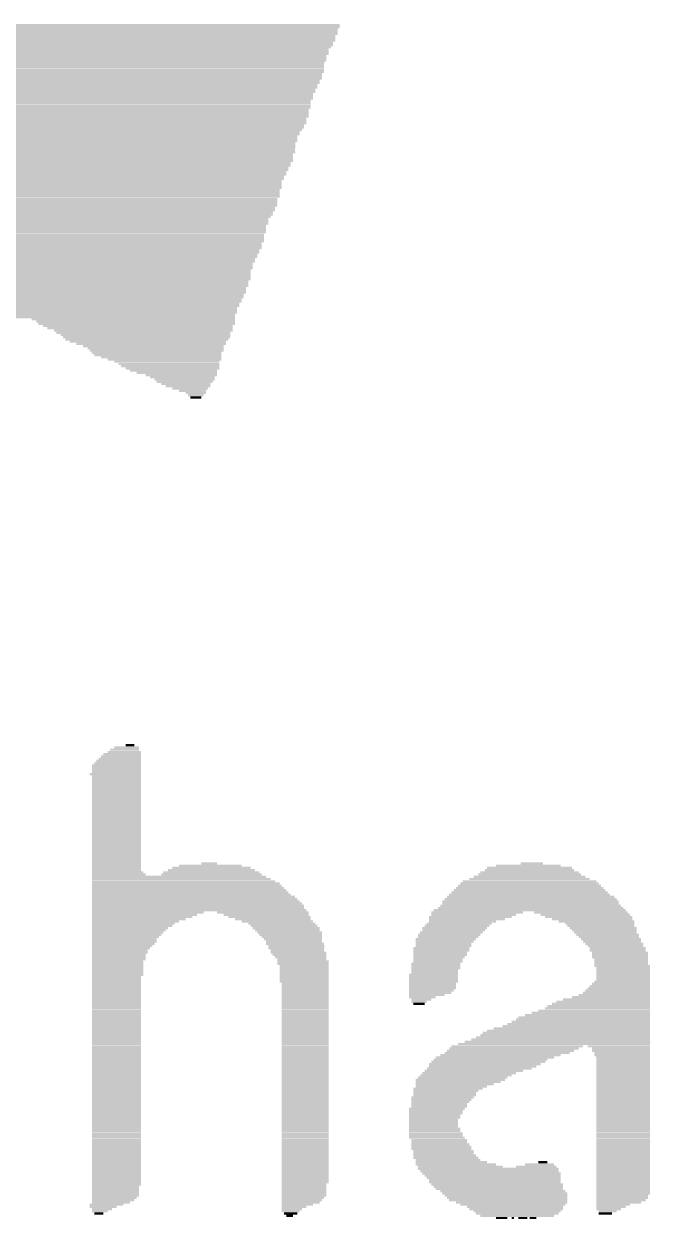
# Model space of a CAD drawing. Extents: x 6 to 93.4, y 7 to 66.
# Drawn here: x 14.523 to 16.304, y 23.54 to 26.944 of the extents above; entities that cross this region are included whole.
import ezdxf

# ---------------------------------------------------------------- set-up
doc = ezdxf.new("R2010")
doc.units = 0
doc.layers.add('21', color=7, linetype='CONTINUOUS')

# ---------------------------------------------------------------- blocks, each defined once
blk = doc.blocks.new('RECT')
blk.add_solid([(-0.5, -0.5), (0.5, -0.5), (-0.5, 0.5), (0.5, 0.5)])

msp = doc.modelspace()

# ---------------------------------------------------------------- block references
at = {"layer": '21'}
for p, xscale, yscale in [((14.4466, 26.9213), 1.9367, 0.0063), ((14.4497, 26.9276), 1.9304, 0.0064), ((14.4561, 26.934), 1.9304, 0.0063), ((14.4593, 26.9403), 1.9241, 0.0064), ((14.4306, 26.8895), 1.9431, 0.0064), ((14.4371, 26.9022), 1.9431, 0.0064), ((14.4371, 26.8959), 1.9431, 0.0063), ((14.4434, 26.9149), 1.9431, 0.0064), ((14.4402, 26.9086), 1.9368, 0.0063), ((14.4053, 26.8514), 1.9558, 0.0064), ((14.4116, 26.8641), 1.9558, 0.0064), ((14.4116, 26.8578), 1.9558, 0.0063), ((14.4148, 26.8705), 1.9494, 0.0063), ((14.4212, 26.8768), 1.9495, 0.0064), ((14.4275, 26.8832), 1.9494, 0.0063), ((14.3894, 26.8197), 1.9748, 0.0063), ((14.3925, 26.826), 1.9685, 0.0064), ((14.3958, 26.8324), 1.9621, 0.0063), ((14.4021, 26.8387), 1.9622, 0.0064), ((14.4053, 26.8451), 1.9558, 0.0063), ((14.3767, 26.7879), 1.9876, 0.0064), ((14.3799, 26.8006), 1.9812, 0.0064), ((14.3799, 26.7943), 1.9812, 0.0063), ((14.3862, 26.807), 1.9812, 0.0063), ((14.3894, 26.8133), 1.9748, 0.0064), ((14.3513, 26.7498), 2.0002, 0.0064), ((14.3544, 26.7562), 1.9939, 0.0063), ((14.3609, 26.7625), 1.9939, 0.0064), ((14.364, 26.7689), 1.9876, 0.0063), ((14.3704, 26.7752), 1.9875, 0.0064), ((14.3735, 26.7816), 1.9812, 0.0063), ((14.3354, 26.7181), 2.0066, 0.0063), ((14.3386, 26.7244), 2.0002, 0.0064), ((14.345, 26.7371), 2.0003, 0.0064), ((14.345, 26.7308), 2.0003, 0.0063), ((14.3482, 26.7435), 1.9939, 0.0063), ((14.3196, 26.6927), 2.0257, 0.0063), ((14.3196, 26.6863), 2.0257, 0.0064), ((14.3228, 26.699), 2.0193, 0.0064), ((14.3291, 26.7054), 2.0193, 0.0063), ((14.3323, 26.7117), 2.0129, 0.0064), ((14.3005, 26.6482), 2.0384, 0.0064), ((14.3037, 26.6546), 2.032, 0.0063), ((14.31, 26.6673), 2.032, 0.0063), ((14.31, 26.6609), 2.032, 0.0064), ((14.3164, 26.68), 2.032, 0.0063), ((14.3132, 26.6736), 2.0256, 0.0064), ((14.2782, 26.6165), 2.0447, 0.0063), ((14.2815, 26.6228), 2.0383, 0.0064), ((14.2847, 26.6292), 2.0447, 0.0063), ((14.2878, 26.6355), 2.0384, 0.0064), ((14.2942, 26.6419), 2.0383, 0.0063), ((14.2624, 26.5847), 2.0638, 0.0064), ((14.2688, 26.5911), 2.0511, 0.0063), ((14.272, 26.6038), 2.0447, 0.0063), ((14.272, 26.5974), 2.0447, 0.0064), ((14.2782, 26.6101), 2.0447, 0.0064), ((14.2497, 26.553), 2.0764, 0.0063), ((14.2466, 26.5466), 2.0701, 0.0064), ((14.2529, 26.5657), 2.0701, 0.0063), ((14.2529, 26.5593), 2.0701, 0.0064), ((14.2593, 26.5784), 2.0701, 0.0063), ((14.2561, 26.572), 2.0637, 0.0064), ((14.2243, 26.5149), 2.0892, 0.0063), ((14.2275, 26.5212), 2.0828, 0.0064), ((14.2338, 26.5276), 2.0828, 0.0063), ((14.237, 26.5339), 2.0764, 0.0064), ((14.2434, 26.5403), 2.0765, 0.0063), ((14.2085, 26.4831), 2.0955, 0.0064), ((14.2085, 26.4768), 2.0955, 0.0063), ((14.2116, 26.4895), 2.0892, 0.0063), ((14.218, 26.5022), 2.0891, 0.0063), ((14.2148, 26.4958), 2.0828, 0.0064), ((14.2211, 26.5085), 2.0828, 0.0064), ((14.1894, 26.445), 2.1082, 0.0064), ((14.1926, 26.4514), 2.1145, 0.0063), ((14.1957, 26.4577), 2.1082, 0.0064), ((14.1989, 26.4704), 2.1018, 0.0064), ((14.1989, 26.4641), 2.1018, 0.0063), ((14.1735, 26.4133), 2.1272, 0.0063), ((14.1767, 26.4196), 2.1209, 0.0064), ((14.1831, 26.426), 2.1209, 0.0063), ((14.1862, 26.4387), 2.1146, 0.0063), ((14.1862, 26.4323), 2.1146, 0.0064), ((14.1513, 26.3815), 2.1336, 0.0064), ((14.1513, 26.3752), 2.1336, 0.0063), ((14.1576, 26.3942), 2.1336, 0.0064), ((14.1545, 26.3879), 2.1273, 0.0063), ((14.164, 26.4006), 2.1336, 0.0063), ((14.1672, 26.4069), 2.1273, 0.0064), ((14.1354, 26.3498), 2.1526, 0.0063), ((14.1323, 26.3434), 2.1463, 0.0064), ((14.1386, 26.3561), 2.1463, 0.0064), ((14.1418, 26.3625), 2.1399, 0.0063), ((14.1449, 26.3688), 2.1336, 0.0064), ((14.1195, 26.318), 2.159, 0.0064), ((14.1195, 26.3117), 2.159, 0.0063), ((14.1259, 26.3307), 2.159, 0.0064), ((14.1259, 26.3244), 2.159, 0.0063), ((14.1291, 26.3371), 2.1527, 0.0063), ((14.0973, 26.2799), 2.178, 0.0064), ((14.0942, 26.2736), 2.1717, 0.0063), ((14.1005, 26.2863), 2.1717, 0.0063), ((14.1069, 26.2926), 2.1717, 0.0064), ((14.11, 26.299), 2.1654, 0.0063), ((14.1164, 26.3053), 2.1653, 0.0064), ((14.0815, 26.2418), 2.1717, 0.0064), ((14.091, 26.2672), 2.1781, 0.0064), ((14.0878, 26.2609), 2.1717, 0.0063), ((14.0878, 26.2545), 2.1717, 0.0064), ((14.0878, 26.2482), 2.1717, 0.0063), ((14.0815, 26.2355), 2.1717, 0.0063), ((14.0815, 26.2291), 2.1717, 0.0064), ((14.0815, 26.2228), 2.1717, 0.0063), ((14.0815, 26.2164), 2.1717, 0.0064), ((14.0783, 26.2101), 2.1653, 0.0063), ((14.0751, 26.191), 2.159, 0.0064), ((14.0751, 26.1847), 2.159, 0.0063), ((14.0783, 26.2037), 2.1653, 0.0064), ((14.0783, 26.1974), 2.1653, 0.0063), ((14.0783, 26.1783), 2.1527, 0.0064), ((14.0751, 26.172), 2.1463, 0.0063), ((14.0751, 26.1656), 2.1463, 0.0064), ((14.0751, 26.1593), 2.1336, 0.0063), ((14.0751, 26.1529), 2.1336, 0.0064), ((14.0751, 26.1466), 2.1209, 0.0063), ((14.0751, 26.1402), 2.1209, 0.0064), ((14.0751, 26.1339), 2.1082, 0.0063), ((14.0783, 26.1275), 2.1019, 0.0064), ((14.0815, 26.1212), 2.0955, 0.0063), ((14.0814, 26.1148), 2.0828, 0.0064), ((14.0846, 26.1085), 2.0764, 0.0063), ((14.8339, 26.1021), 0.5778, 0.0064), ((14.8403, 26.0958), 0.5651, 0.0063), ((14.8434, 26.0894), 0.5588, 0.0064), ((14.8466, 26.0831), 0.5398, 0.0063), ((14.8529, 26.0767), 0.5271, 0.0064), ((14.8625, 26.0704), 0.508, 0.0063), ((14.8625, 26.064), 0.4953, 0.0064), ((14.8688, 26.0577), 0.4826, 0.0063), ((14.872, 26.0513), 0.4762, 0.0064), ((14.872, 26.045), 0.4636, 0.0063), ((14.8752, 26.0386), 0.4445, 0.0064), ((14.8847, 26.0323), 0.4254, 0.0063), ((14.891, 26.0259), 0.4001, 0.0064), ((14.8974, 26.0196), 0.3874, 0.0063), ((14.9006, 26.0132), 0.381, 0.0064), ((14.9006, 26.0069), 0.3683, 0.0063), ((14.9038, 26.0005), 0.3619, 0.0064), ((14.9133, 25.9942), 0.3429, 0.0063), ((14.9228, 25.9878), 0.3238, 0.0064), ((14.9291, 25.9815), 0.2985, 0.0063), ((14.9355, 25.9751), 0.2858, 0.0064), ((14.9387, 25.9688), 0.2794, 0.0063), ((14.9451, 25.9624), 0.2667, 0.0064), ((14.9482, 25.9561), 0.2476, 0.0063), ((14.9577, 25.9497), 0.2286, 0.0064), ((14.9704, 25.9434), 0.2032, 0.0063), ((14.9736, 25.937), 0.1842, 0.0064), ((14.98, 25.9306), 0.1715, 0.0063), ((14.98, 25.9243), 0.1587, 0.0064), ((14.9832, 25.918), 0.1397, 0.0063), ((14.9895, 25.9116), 0.127, 0.0064), ((14.9958, 25.9053), 0.1016, 0.0063), ((15.0022, 25.8989), 0.0762, 0.0064), ((15.0117, 25.8925), 0.0572, 0.0063), ((15.0117, 25.8862), 0.0444, 0.0064), ((15.0117, 25.8799), 0.0318, 0.0063), ((14.8148, 24.8829), 0.0699, 0.0064), ((14.8244, 24.8893), 0.0254, 0.0063), ((14.7926, 24.8448), 0.127, 0.0064), ((14.7958, 24.8512), 0.1206, 0.0063), ((14.799, 24.8575), 0.1143, 0.0064), ((14.8022, 24.8639), 0.1079, 0.0063), ((14.8085, 24.8702), 0.0952, 0.0064), ((14.8085, 24.8766), 0.0826, 0.0063), ((14.7863, 24.8321), 0.1397, 0.0064), ((14.7863, 24.8258), 0.1397, 0.0063), ((14.7863, 24.8194), 0.1397, 0.0064), ((14.7863, 24.8131), 0.1397, 0.0063), ((14.7895, 24.8385), 0.1333, 0.0063), ((14.7831, 24.8067), 0.146, 0.0064), ((14.7863, 24.8004), 0.1397, 0.0063), ((14.7863, 24.794), 0.1397, 0.0064), ((14.7863, 24.7877), 0.1397, 0.0063), ((14.7863, 24.7813), 0.1397, 0.0064), ((14.7863, 24.775), 0.1397, 0.0063), ((14.7863, 24.7686), 0.1397, 0.0064), ((14.7863, 24.7623), 0.1397, 0.0063), ((14.7863, 24.7559), 0.1397, 0.0064), ((14.7863, 24.7496), 0.1397, 0.0063), ((14.7863, 24.7432), 0.1397, 0.0064), ((14.7863, 24.7369), 0.1397, 0.0063), ((14.7863, 24.7305), 0.1397, 0.0064), ((14.7863, 24.7242), 0.1397, 0.0063), ((14.7863, 24.7178), 0.1397, 0.0064), ((14.7863, 24.7115), 0.1397, 0.0063), ((14.7863, 24.7051), 0.1397, 0.0064), ((14.7863, 24.6988), 0.1397, 0.0063), ((14.7863, 24.6924), 0.1397, 0.0064), ((14.7863, 24.6861), 0.1397, 0.0063), ((14.7863, 24.6797), 0.1397, 0.0064), ((14.7863, 24.6734), 0.1397, 0.0063), ((14.7863, 24.667), 0.1397, 0.0064), ((14.7863, 24.6607), 0.1397, 0.0063), ((14.7863, 24.6543), 0.1397, 0.0064), ((14.7863, 24.648), 0.1397, 0.0063), ((14.7863, 24.6416), 0.1397, 0.0064), ((14.7863, 24.6353), 0.1397, 0.0063), ((14.7863, 24.6289), 0.1397, 0.0064), ((14.7863, 24.6226), 0.1397, 0.0063), ((14.7863, 24.6162), 0.1397, 0.0064), ((14.7863, 24.6099), 0.1397, 0.0063), ((14.7863, 24.6035), 0.1397, 0.0064), ((14.7863, 24.5972), 0.1397, 0.0063), ((14.7863, 24.5908), 0.1397, 0.0064), ((14.7863, 24.5845), 0.1397, 0.0063), ((14.7863, 24.5781), 0.1397, 0.0064), ((14.7863, 24.5718), 0.1397, 0.0063), ((14.7863, 24.5654), 0.1397, 0.0064), ((14.7863, 24.5591), 0.1397, 0.0063), ((14.7863, 24.5527), 0.1397, 0.0064), ((14.7863, 24.5464), 0.1397, 0.0063), ((14.7863, 24.54), 0.1397, 0.0064), ((15.0562, 24.54), 0.2223, 0.0064), ((15.053, 24.5464), 0.1778, 0.0063), ((15.0498, 24.5527), 0.0444, 0.0064), ((15.9611, 24.54), 0.2413, 0.0064), ((15.9579, 24.5464), 0.1841, 0.0063), ((15.9674, 24.5527), 0.0635, 0.0064), ((14.7926, 24.521), 0.1524, 0.0063), ((14.9704, 24.5083), 0.508, 0.0063), ((14.7863, 24.5337), 0.1397, 0.0063), ((14.7895, 24.5273), 0.1461, 0.0064), ((14.9641, 24.5146), 0.4953, 0.0064), ((15.0562, 24.521), 0.2857, 0.0063), ((15.0562, 24.5273), 0.2731, 0.0064), ((15.0562, 24.5337), 0.2477, 0.0063), ((15.9611, 24.5083), 0.3429, 0.0063), ((15.9611, 24.5146), 0.3175, 0.0064), ((15.9611, 24.521), 0.2921, 0.0063), ((15.961, 24.5273), 0.2794, 0.0064), ((15.961, 24.5337), 0.254, 0.0063), ((14.9831, 24.4956), 0.5334, 0.0063), ((14.9863, 24.4892), 0.5398, 0.0064), ((14.9958, 24.4702), 0.5588, 0.0063), ((14.9768, 24.5019), 0.5207, 0.0064), ((14.9895, 24.4829), 0.5461, 0.0063), ((14.9927, 24.4765), 0.5525, 0.0064), ((15.9611, 24.4702), 0.4445, 0.0063), ((15.961, 24.4765), 0.4318, 0.0064), ((15.9611, 24.4829), 0.4191, 0.0063), ((15.961, 24.4892), 0.4064, 0.0064), ((15.9611, 24.4956), 0.3937, 0.0063), ((15.961, 24.5019), 0.381, 0.0064), ((14.999, 24.4638), 0.5652, 0.0064), ((15.0053, 24.4575), 0.5779, 0.0063), ((15.0085, 24.4511), 0.5842, 0.0064), ((15.0117, 24.4448), 0.5906, 0.0063), ((15.0149, 24.4384), 0.5969, 0.0064), ((15.9642, 24.4448), 0.5016, 0.0063), ((15.9642, 24.4384), 0.5016, 0.0064), ((15.9642, 24.4511), 0.489, 0.0064), ((15.9642, 24.4575), 0.4762, 0.0063), ((15.961, 24.4638), 0.4572, 0.0064), ((15.0212, 24.4194), 0.6096, 0.0063), ((14.8593, 24.4003), 0.2858, 0.0064), ((15.0181, 24.4321), 0.6033, 0.0063), ((15.0181, 24.4257), 0.6033, 0.0064), ((14.8752, 24.413), 0.3175, 0.0064), ((14.8657, 24.4067), 0.2985, 0.0063), ((15.2022, 24.413), 0.2604, 0.0064), ((15.2118, 24.4067), 0.2413, 0.0063), ((15.2213, 24.4003), 0.2349, 0.0064), ((15.7928, 24.4003), 0.2349, 0.0064), ((15.8118, 24.413), 0.2604, 0.0064), ((15.8023, 24.4067), 0.2413, 0.0063), ((15.9611, 24.4194), 0.5461, 0.0063), ((15.9642, 24.4257), 0.527, 0.0064), ((15.9642, 24.4321), 0.5144, 0.0063), ((16.1071, 24.413), 0.2667, 0.0064), ((16.1198, 24.4067), 0.254, 0.0063), ((16.1293, 24.4003), 0.2476, 0.0064), ((14.8339, 24.3813), 0.235, 0.0063), ((14.8307, 24.3749), 0.2286, 0.0064), ((14.8498, 24.394), 0.2667, 0.0063), ((14.8403, 24.3876), 0.2477, 0.0064), ((14.8244, 24.3686), 0.2159, 0.0063), ((15.2308, 24.394), 0.2159, 0.0063), ((15.2435, 24.3876), 0.2032, 0.0064), ((15.2561, 24.3813), 0.1905, 0.0063), ((15.2626, 24.3749), 0.1905, 0.0064), ((15.2689, 24.3686), 0.1905, 0.0063), ((15.7483, 24.3686), 0.1842, 0.0063), ((15.7547, 24.3749), 0.1841, 0.0064), ((15.761, 24.3813), 0.1842, 0.0063), ((15.7833, 24.394), 0.2159, 0.0063), ((15.7706, 24.3876), 0.1905, 0.0064), ((16.1388, 24.394), 0.2286, 0.0063), ((16.1516, 24.3876), 0.2159, 0.0064), ((16.161, 24.3813), 0.1969, 0.0063), ((16.1642, 24.3749), 0.1905, 0.0064), ((16.1706, 24.3686), 0.1905, 0.0063), ((14.8212, 24.3622), 0.2096, 0.0064), ((14.818, 24.3559), 0.2032, 0.0063), ((14.8148, 24.3495), 0.1969, 0.0064), ((14.8085, 24.3368), 0.1842, 0.0064), ((14.8117, 24.3432), 0.1905, 0.0063), ((15.2721, 24.3622), 0.1841, 0.0064), ((15.2784, 24.3559), 0.1842, 0.0063), ((15.2816, 24.3495), 0.1778, 0.0064), ((15.2848, 24.3432), 0.1715, 0.0063), ((15.288, 24.3368), 0.1651, 0.0064), ((15.7229, 24.3368), 0.1714, 0.0064), ((15.7324, 24.3495), 0.1778, 0.0064), ((15.7293, 24.3432), 0.1715, 0.0063), ((15.7388, 24.3559), 0.1778, 0.0063), ((15.7451, 24.3622), 0.1778, 0.0064), ((16.1738, 24.3622), 0.1841, 0.0064), ((16.1769, 24.3559), 0.1778, 0.0063), ((16.1833, 24.3495), 0.1778, 0.0064), ((16.1865, 24.3432), 0.1715, 0.0063), ((16.1928, 24.3368), 0.1714, 0.0064), ((14.8085, 24.3305), 0.1842, 0.0063), ((14.8053, 24.3241), 0.1778, 0.0064), ((14.8022, 24.3178), 0.1715, 0.0063), ((14.7958, 24.3051), 0.1588, 0.0063), ((14.7958, 24.2987), 0.1588, 0.0064), ((14.799, 24.3114), 0.1651, 0.0064), ((15.2911, 24.3305), 0.1588, 0.0063), ((15.2942, 24.3241), 0.1651, 0.0064), ((15.2975, 24.3178), 0.1587, 0.0063), ((15.2975, 24.3114), 0.1587, 0.0064), ((15.3006, 24.3051), 0.1524, 0.0063), ((15.3038, 24.2987), 0.1588, 0.0064), ((15.7102, 24.3114), 0.1588, 0.0064), ((15.7102, 24.3051), 0.1588, 0.0063), ((15.707, 24.2987), 0.1524, 0.0064), ((15.7198, 24.3305), 0.1651, 0.0063), ((15.7166, 24.3241), 0.1587, 0.0064), ((15.7166, 24.3178), 0.1587, 0.0063), ((16.1959, 24.3305), 0.1651, 0.0063), ((16.2023, 24.3241), 0.1651, 0.0064), ((16.2055, 24.3178), 0.1588, 0.0063), ((16.2119, 24.3114), 0.1587, 0.0064), ((16.2119, 24.3051), 0.1587, 0.0063), ((16.2182, 24.2987), 0.1588, 0.0064), ((14.7926, 24.2924), 0.1524, 0.0063), ((14.7926, 24.286), 0.1524, 0.0064), ((14.7926, 24.2797), 0.1524, 0.0063), ((14.7895, 24.2733), 0.1461, 0.0064), ((14.7895, 24.267), 0.1461, 0.0063), ((15.307, 24.2924), 0.1524, 0.0063), ((15.3102, 24.286), 0.1461, 0.0064), ((15.3134, 24.2797), 0.1397, 0.0063), ((15.3165, 24.2733), 0.146, 0.0064), ((15.3165, 24.267), 0.146, 0.0063), ((15.6944, 24.267), 0.1397, 0.0063), ((15.707, 24.2924), 0.1524, 0.0063), ((15.7007, 24.2797), 0.1397, 0.0063), ((15.7007, 24.2733), 0.1397, 0.0064), ((15.7039, 24.286), 0.1461, 0.0064), ((16.2182, 24.2924), 0.1588, 0.0063), ((16.2182, 24.286), 0.1588, 0.0064), ((16.2214, 24.2797), 0.1524, 0.0063), ((16.2214, 24.2733), 0.1524, 0.0064), ((16.2214, 24.267), 0.1524, 0.0063), ((14.7895, 24.2606), 0.1461, 0.0064), ((14.7895, 24.2543), 0.1461, 0.0063), ((14.7895, 24.2479), 0.1461, 0.0064), ((14.7895, 24.2416), 0.1461, 0.0063), ((14.7895, 24.2352), 0.1461, 0.0064), ((15.3197, 24.2606), 0.1397, 0.0064), ((15.3197, 24.2543), 0.1397, 0.0063), ((15.3197, 24.2479), 0.1397, 0.0064), ((15.3197, 24.2416), 0.1397, 0.0063), ((15.3197, 24.2352), 0.1397, 0.0064), ((15.688, 24.2352), 0.1397, 0.0064), ((15.6944, 24.2606), 0.1397, 0.0064), ((15.6944, 24.2543), 0.1397, 0.0063), ((15.6912, 24.2479), 0.1333, 0.0064), ((15.6912, 24.2416), 0.1333, 0.0063), ((16.2246, 24.2606), 0.1587, 0.0064), ((16.2277, 24.2543), 0.1524, 0.0063), ((16.2277, 24.2479), 0.1524, 0.0064), ((16.2277, 24.2416), 0.1524, 0.0063), ((16.2277, 24.2352), 0.1524, 0.0064), ((14.7863, 24.2289), 0.1397, 0.0063), ((14.7863, 24.2225), 0.1397, 0.0064), ((14.7863, 24.2162), 0.1397, 0.0063), ((14.7863, 24.2098), 0.1397, 0.0064), ((14.7863, 24.2035), 0.1397, 0.0063), ((14.7863, 24.1971), 0.1397, 0.0064), ((15.3197, 24.2289), 0.1397, 0.0063), ((15.3197, 24.2225), 0.1397, 0.0064), ((15.3197, 24.2162), 0.1397, 0.0063), ((15.3229, 24.2098), 0.1333, 0.0064), ((15.3229, 24.2035), 0.1333, 0.0063), ((15.3229, 24.1971), 0.1333, 0.0064), ((15.688, 24.2289), 0.1397, 0.0063), ((15.688, 24.2225), 0.1397, 0.0064), ((15.688, 24.2162), 0.1397, 0.0063), ((15.6848, 24.2098), 0.1334, 0.0064), ((15.6848, 24.2035), 0.1334, 0.0063), ((15.6848, 24.1971), 0.1334, 0.0064), ((16.215, 24.1971), 0.1778, 0.0064), ((16.2182, 24.2035), 0.1714, 0.0063), ((16.2214, 24.2098), 0.1651, 0.0064), ((16.2246, 24.2162), 0.1587, 0.0063), ((16.2277, 24.2289), 0.1524, 0.0063), ((16.2277, 24.2225), 0.1524, 0.0064), ((14.7863, 24.1908), 0.1397, 0.0063), ((14.7863, 24.1844), 0.1397, 0.0064), ((14.7863, 24.1781), 0.1397, 0.0063), ((14.7863, 24.1717), 0.1397, 0.0064), ((14.7863, 24.1654), 0.1397, 0.0063), ((15.3229, 24.1908), 0.1333, 0.0063), ((15.3229, 24.1844), 0.1333, 0.0064), ((15.3229, 24.1781), 0.1333, 0.0063), ((15.3229, 24.1717), 0.1333, 0.0064), ((15.3229, 24.1654), 0.1333, 0.0063), ((15.6816, 24.1908), 0.127, 0.0063), ((15.6785, 24.1844), 0.1207, 0.0064), ((15.6689, 24.1781), 0.1016, 0.0063), ((15.6562, 24.1717), 0.0762, 0.0064), ((15.6531, 24.1654), 0.0571, 0.0063), ((16.1801, 24.1654), 0.2476, 0.0063), ((16.1928, 24.1717), 0.2222, 0.0064), ((16.2023, 24.1781), 0.2032, 0.0063), ((16.2087, 24.1844), 0.1905, 0.0064), ((16.2119, 24.1908), 0.1841, 0.0063), ((14.7863, 24.159), 0.1397, 0.0064), ((14.7863, 24.1527), 0.1397, 0.0063), ((14.7863, 24.1463), 0.1397, 0.0064), ((14.7863, 24.14), 0.1397, 0.0063), ((14.7863, 24.1336), 0.1397, 0.0064), ((15.3229, 24.159), 0.1333, 0.0064), ((15.3229, 24.1527), 0.1333, 0.0063), ((15.3229, 24.1463), 0.1333, 0.0064), ((15.3229, 24.14), 0.1333, 0.0063), ((15.3229, 24.1336), 0.1333, 0.0064), ((15.6467, 24.159), 0.0444, 0.0064), ((15.6467, 24.1527), 0.0318, 0.0063), ((16.1452, 24.1336), 0.3175, 0.0064), ((16.1547, 24.14), 0.2984, 0.0063), ((16.1578, 24.1463), 0.2921, 0.0064), ((16.1642, 24.1527), 0.2794, 0.0063), ((16.1706, 24.159), 0.2667, 0.0064), ((14.7863, 24.1273), 0.1397, 0.0063), ((14.7863, 24.1209), 0.1397, 0.0064), ((14.7863, 24.1146), 0.1397, 0.0063), ((14.7863, 24.1082), 0.1397, 0.0064), ((14.7863, 24.1019), 0.1397, 0.0063), ((14.7863, 24.0955), 0.1397, 0.0064), ((15.3229, 24.1273), 0.1333, 0.0063), ((15.3229, 24.1209), 0.1333, 0.0064), ((15.3229, 24.1146), 0.1333, 0.0063), ((15.3229, 24.1082), 0.1333, 0.0064), ((15.3229, 24.1019), 0.1333, 0.0063), ((15.3229, 24.0955), 0.1333, 0.0064), ((16.1007, 24.0955), 0.4064, 0.0064), ((16.1071, 24.1019), 0.3937, 0.0063), ((16.1134, 24.1082), 0.381, 0.0064), ((16.1166, 24.1146), 0.3746, 0.0063), ((16.1261, 24.1209), 0.3556, 0.0064), ((16.1357, 24.1273), 0.3365, 0.0063), ((14.7863, 24.0892), 0.1397, 0.0063), ((14.7863, 24.0828), 0.1397, 0.0064), ((14.7863, 24.0765), 0.1397, 0.0063), ((14.7863, 24.0701), 0.1397, 0.0064), ((14.7863, 24.0638), 0.1397, 0.0063), ((15.3229, 24.0892), 0.1333, 0.0063), ((15.3229, 24.0828), 0.1333, 0.0064), ((15.3229, 24.0765), 0.1333, 0.0063), ((15.3229, 24.0701), 0.1333, 0.0064), ((15.3229, 24.0638), 0.1333, 0.0063), ((16.0626, 24.0638), 0.4826, 0.0063), ((16.0658, 24.0701), 0.4762, 0.0064), ((16.0722, 24.0765), 0.4635, 0.0063), ((16.0816, 24.0828), 0.4445, 0.0064), ((16.0944, 24.0892), 0.4191, 0.0063), ((14.7863, 24.0574), 0.1397, 0.0064), ((14.7863, 24.0511), 0.1397, 0.0063), ((14.7863, 24.0447), 0.1397, 0.0064), ((14.7863, 24.0384), 0.1397, 0.0063), ((14.7863, 24.032), 0.1397, 0.0064), ((15.3229, 24.0574), 0.1333, 0.0064), ((15.3229, 24.0511), 0.1333, 0.0063), ((15.3229, 24.0447), 0.1333, 0.0064), ((15.3229, 24.0384), 0.1333, 0.0063), ((15.3229, 24.032), 0.1333, 0.0064), ((15.9261, 24.032), 0.3746, 0.0064), ((16.0309, 24.0384), 0.5461, 0.0063), ((16.0404, 24.0447), 0.527, 0.0064), ((16.0499, 24.0511), 0.508, 0.0063), ((16.0563, 24.0574), 0.4953, 0.0064), ((16.215, 24.032), 0.1778, 0.0064), ((14.7863, 24.0257), 0.1397, 0.0063), ((14.7863, 24.0193), 0.1397, 0.0064), ((14.7863, 24.013), 0.1397, 0.0063), ((14.7863, 24.0066), 0.1397, 0.0064), ((14.7863, 24.0003), 0.1397, 0.0063), ((14.7863, 23.9939), 0.1397, 0.0064), ((15.3229, 24.0257), 0.1333, 0.0063), ((15.3229, 24.0193), 0.1333, 0.0064), ((15.3229, 24.013), 0.1333, 0.0063), ((15.3229, 24.0066), 0.1333, 0.0064), ((15.3229, 24.0003), 0.1333, 0.0063), ((15.3229, 23.9939), 0.1333, 0.0064), ((15.8499, 23.9939), 0.3238, 0.0064), ((15.8626, 24.0003), 0.3366, 0.0063), ((15.8785, 24.0066), 0.3429, 0.0064), ((15.8975, 24.013), 0.3556, 0.0063), ((15.907, 24.0193), 0.3619, 0.0064), ((15.9166, 24.0257), 0.3683, 0.0063), ((16.2214, 24.0257), 0.1651, 0.0063), ((16.2214, 24.0193), 0.1651, 0.0064), ((16.2246, 24.013), 0.1587, 0.0063), ((16.2246, 24.0066), 0.1587, 0.0064), ((16.2277, 24.0003), 0.1524, 0.0063), ((16.2277, 23.9939), 0.1524, 0.0064), ((14.7863, 23.9876), 0.1397, 0.0063), ((14.7863, 23.9812), 0.1397, 0.0064), ((14.7863, 23.9748), 0.1397, 0.0063), ((14.7863, 23.9685), 0.1397, 0.0064), ((14.7863, 23.9622), 0.1397, 0.0063), ((15.3229, 23.9876), 0.1333, 0.0063), ((15.3229, 23.9812), 0.1333, 0.0064), ((15.3229, 23.9748), 0.1333, 0.0063), ((15.3229, 23.9685), 0.1333, 0.0064), ((15.3229, 23.9622), 0.1333, 0.0063), ((15.8023, 23.9622), 0.2794, 0.0063), ((15.8182, 23.9685), 0.2985, 0.0064), ((15.8341, 23.9812), 0.3175, 0.0064), ((15.8277, 23.9748), 0.3048, 0.0063), ((15.8436, 23.9876), 0.3239, 0.0063), ((16.2277, 23.9876), 0.1524, 0.0063), ((16.2277, 23.9812), 0.1524, 0.0064), ((16.2277, 23.9748), 0.1524, 0.0063), ((16.2277, 23.9685), 0.1524, 0.0064), ((16.2277, 23.9622), 0.1524, 0.0063), ((14.7863, 23.9558), 0.1397, 0.0064), ((14.7863, 23.9495), 0.1397, 0.0063), ((14.7863, 23.9431), 0.1397, 0.0064), ((14.7863, 23.9367), 0.1397, 0.0063), ((14.7863, 23.9304), 0.1397, 0.0064), ((14.7863, 23.9241), 0.1397, 0.0063), ((15.3229, 23.9558), 0.1333, 0.0064), ((15.3229, 23.9495), 0.1333, 0.0063), ((15.3229, 23.9431), 0.1333, 0.0064), ((15.3229, 23.9367), 0.1333, 0.0063), ((15.3229, 23.9304), 0.1333, 0.0064), ((15.3229, 23.9241), 0.1333, 0.0063), ((15.7642, 23.9367), 0.254, 0.0063), ((15.7579, 23.9304), 0.2413, 0.0064), ((15.7483, 23.9241), 0.2222, 0.0063), ((15.7705, 23.9431), 0.254, 0.0064), ((15.7801, 23.9495), 0.2603, 0.0063), ((15.7896, 23.9558), 0.2667, 0.0064), ((16.2277, 23.9558), 0.1524, 0.0064), ((16.2277, 23.9495), 0.1524, 0.0063), ((16.2277, 23.9431), 0.1524, 0.0064), ((16.2277, 23.9367), 0.1524, 0.0063), ((16.2277, 23.9304), 0.1524, 0.0064), ((16.2277, 23.9241), 0.1524, 0.0063), ((14.7863, 23.9177), 0.1397, 0.0064), ((14.7863, 23.9114), 0.1397, 0.0063), ((14.7863, 23.905), 0.1397, 0.0064), ((14.7863, 23.8986), 0.1397, 0.0063), ((14.7863, 23.8923), 0.1397, 0.0064), ((15.3229, 23.9177), 0.1333, 0.0064), ((15.3229, 23.9114), 0.1333, 0.0063), ((15.3229, 23.905), 0.1333, 0.0064), ((15.3229, 23.8986), 0.1333, 0.0063), ((15.3229, 23.8923), 0.1333, 0.0064), ((15.7229, 23.905), 0.1842, 0.0064), ((15.7197, 23.8986), 0.1778, 0.0063), ((15.7197, 23.8923), 0.1778, 0.0064), ((15.7293, 23.9114), 0.1969, 0.0063), ((15.7388, 23.9177), 0.2032, 0.0064), ((16.2277, 23.9177), 0.1524, 0.0064), ((16.2277, 23.9114), 0.1524, 0.0063), ((16.2277, 23.905), 0.1524, 0.0064), ((16.2277, 23.8986), 0.1524, 0.0063), ((16.2277, 23.8923), 0.1524, 0.0064), ((14.7863, 23.886), 0.1397, 0.0063), ((14.7863, 23.8796), 0.1397, 0.0064), ((14.7863, 23.8733), 0.1397, 0.0063), ((14.7863, 23.8669), 0.1397, 0.0064), ((14.7863, 23.8605), 0.1397, 0.0063), ((15.3229, 23.886), 0.1333, 0.0063), ((15.3229, 23.8796), 0.1333, 0.0064), ((15.3229, 23.8733), 0.1333, 0.0063), ((15.3229, 23.8669), 0.1333, 0.0064), ((15.3229, 23.8605), 0.1333, 0.0063), ((15.7134, 23.886), 0.1778, 0.0063), ((15.7102, 23.8796), 0.1714, 0.0064), ((15.7071, 23.8733), 0.1651, 0.0063), ((15.7039, 23.8669), 0.1587, 0.0064), ((15.7039, 23.8605), 0.1587, 0.0063), ((16.2277, 23.886), 0.1524, 0.0063), ((16.2277, 23.8796), 0.1524, 0.0064), ((16.2277, 23.8733), 0.1524, 0.0063), ((16.2277, 23.8669), 0.1524, 0.0064), ((16.2277, 23.8605), 0.1524, 0.0063), ((14.7863, 23.8542), 0.1397, 0.0064), ((14.7863, 23.8479), 0.1397, 0.0063), ((14.7863, 23.8415), 0.1397, 0.0064), ((14.7863, 23.8352), 0.1397, 0.0063), ((14.7863, 23.8288), 0.1397, 0.0064), ((14.7863, 23.8224), 0.1397, 0.0063), ((15.3229, 23.8542), 0.1333, 0.0064), ((15.3229, 23.8479), 0.1333, 0.0063), ((15.3229, 23.8415), 0.1333, 0.0064), ((15.3229, 23.8352), 0.1333, 0.0063), ((15.3229, 23.8288), 0.1333, 0.0064), ((15.3229, 23.8224), 0.1333, 0.0063), ((15.6975, 23.8542), 0.1588, 0.0064), ((15.6943, 23.8479), 0.1524, 0.0063), ((15.6943, 23.8415), 0.1524, 0.0064), ((15.6912, 23.8352), 0.1461, 0.0063), ((15.6912, 23.8288), 0.1461, 0.0064), ((15.688, 23.8224), 0.1397, 0.0063), ((16.2277, 23.8542), 0.1524, 0.0064), ((16.2277, 23.8479), 0.1524, 0.0063), ((16.2277, 23.8415), 0.1524, 0.0064), ((16.2277, 23.8352), 0.1524, 0.0063), ((16.2277, 23.8288), 0.1524, 0.0064), ((16.2277, 23.8224), 0.1524, 0.0063), ((14.7863, 23.8161), 0.1397, 0.0064), ((14.7863, 23.8098), 0.1397, 0.0063), ((14.7863, 23.8034), 0.1397, 0.0064), ((14.7863, 23.7971), 0.1397, 0.0063), ((14.7863, 23.7907), 0.1397, 0.0064), ((15.3229, 23.8161), 0.1333, 0.0064), ((15.3229, 23.8098), 0.1333, 0.0063), ((15.3229, 23.8034), 0.1333, 0.0064), ((15.3229, 23.7971), 0.1333, 0.0063), ((15.3229, 23.7907), 0.1333, 0.0064), ((15.688, 23.8161), 0.1397, 0.0064), ((15.688, 23.8098), 0.1397, 0.0063), ((15.688, 23.8034), 0.1397, 0.0064), ((15.6912, 23.7971), 0.1461, 0.0063), ((15.6912, 23.7907), 0.1461, 0.0064), ((16.2277, 23.8161), 0.1524, 0.0064), ((16.2277, 23.8098), 0.1524, 0.0063), ((16.2277, 23.8034), 0.1524, 0.0064), ((16.2277, 23.7971), 0.1524, 0.0063), ((16.2277, 23.7907), 0.1524, 0.0064), ((14.7863, 23.7843), 0.1397, 0.0063), ((14.7863, 23.778), 0.1397, 0.0064), ((14.7863, 23.7717), 0.1397, 0.0063), ((14.7863, 23.7653), 0.1397, 0.0064), ((14.7863, 23.759), 0.1397, 0.0063), ((15.3229, 23.7843), 0.1333, 0.0063), ((15.3229, 23.778), 0.1333, 0.0064), ((15.3229, 23.7717), 0.1333, 0.0063), ((15.3229, 23.7653), 0.1333, 0.0064), ((15.3229, 23.759), 0.1333, 0.0063), ((15.6943, 23.7843), 0.1524, 0.0063), ((15.6943, 23.778), 0.1524, 0.0064), ((15.6975, 23.7717), 0.1588, 0.0063), ((15.7039, 23.7653), 0.1587, 0.0064), ((15.7039, 23.759), 0.1587, 0.0063), ((16.2277, 23.7843), 0.1524, 0.0063), ((16.2277, 23.778), 0.1524, 0.0064), ((16.2277, 23.7717), 0.1524, 0.0063), ((16.2277, 23.7653), 0.1524, 0.0064), ((16.2277, 23.759), 0.1524, 0.0063), ((14.7863, 23.7526), 0.1397, 0.0064), ((14.7863, 23.7462), 0.1397, 0.0063), ((14.7863, 23.7399), 0.1397, 0.0064), ((14.7863, 23.7336), 0.1397, 0.0063), ((14.7863, 23.7272), 0.1397, 0.0064), ((14.7863, 23.7209), 0.1397, 0.0063), ((15.3229, 23.7526), 0.1333, 0.0064), ((15.3229, 23.7462), 0.1333, 0.0063), ((15.3229, 23.7399), 0.1333, 0.0064), ((15.3229, 23.7336), 0.1333, 0.0063), ((15.3229, 23.7272), 0.1333, 0.0064), ((15.3229, 23.7209), 0.1333, 0.0063), ((15.7102, 23.7462), 0.1714, 0.0063), ((15.7102, 23.7399), 0.1714, 0.0064), ((15.7071, 23.7526), 0.1651, 0.0064), ((15.7166, 23.7336), 0.1715, 0.0063), ((15.7166, 23.7272), 0.1715, 0.0064), ((15.7197, 23.7209), 0.1778, 0.0063), ((16.2277, 23.7526), 0.1524, 0.0064), ((16.2277, 23.7462), 0.1524, 0.0063), ((16.2277, 23.7399), 0.1524, 0.0064), ((16.2277, 23.7336), 0.1524, 0.0063), ((16.2277, 23.7272), 0.1524, 0.0064), ((16.2277, 23.7209), 0.1524, 0.0063), ((14.7863, 23.7145), 0.1397, 0.0064), ((14.7863, 23.7081), 0.1397, 0.0063), ((14.7863, 23.7018), 0.1397, 0.0064), ((14.7863, 23.6955), 0.1397, 0.0063), ((14.7863, 23.6891), 0.1397, 0.0064), ((15.3229, 23.7145), 0.1333, 0.0064), ((15.3229, 23.7081), 0.1333, 0.0063), ((15.3229, 23.7018), 0.1333, 0.0064), ((15.3229, 23.6955), 0.1333, 0.0063), ((15.3229, 23.6891), 0.1333, 0.0064), ((15.7229, 23.7145), 0.1842, 0.0064), ((15.7293, 23.7081), 0.1841, 0.0063), ((15.7388, 23.7018), 0.2032, 0.0064), ((15.7515, 23.6955), 0.2286, 0.0063), ((15.7642, 23.6891), 0.2413, 0.0064), ((15.9801, 23.6891), 0.1143, 0.0064), ((15.9896, 23.6955), 0.0826, 0.0063), ((15.9991, 23.7018), 0.0254, 0.0064), ((16.2277, 23.7145), 0.1524, 0.0064), ((16.2277, 23.7081), 0.1524, 0.0063), ((16.2277, 23.7018), 0.1524, 0.0064), ((16.2277, 23.6955), 0.1524, 0.0063), ((16.2277, 23.6891), 0.1524, 0.0064), ((14.7863, 23.6828), 0.1397, 0.0063), ((14.7863, 23.6764), 0.1397, 0.0064), ((14.7863, 23.67), 0.1397, 0.0063), ((14.7863, 23.6637), 0.1397, 0.0064), ((14.7863, 23.6574), 0.1397, 0.0063), ((15.3229, 23.6828), 0.1333, 0.0063), ((15.3229, 23.6764), 0.1333, 0.0064), ((15.3229, 23.67), 0.1333, 0.0063), ((15.3229, 23.6637), 0.1333, 0.0064), ((15.3229, 23.6574), 0.1333, 0.0063), ((15.8436, 23.6828), 0.4001, 0.0063), ((15.8468, 23.6764), 0.3937, 0.0064), ((15.8531, 23.67), 0.3937, 0.0063), ((15.8563, 23.6637), 0.3873, 0.0064), ((15.8594, 23.6574), 0.381, 0.0063), ((16.2277, 23.6828), 0.1524, 0.0063), ((16.2277, 23.6764), 0.1524, 0.0064), ((16.2277, 23.67), 0.1524, 0.0063), ((16.2277, 23.6637), 0.1524, 0.0064), ((16.2277, 23.6574), 0.1524, 0.0063), ((14.7831, 23.6319), 0.1334, 0.0063), ((14.7831, 23.6256), 0.1334, 0.0064), ((14.7831, 23.6193), 0.1334, 0.0063), ((14.7863, 23.651), 0.1397, 0.0064), ((14.7863, 23.6447), 0.1397, 0.0063), ((14.7863, 23.6383), 0.1397, 0.0064), ((15.3197, 23.6383), 0.127, 0.0064), ((15.3197, 23.6319), 0.127, 0.0063), ((15.3197, 23.6256), 0.127, 0.0064), ((15.3197, 23.6193), 0.127, 0.0063), ((15.3229, 23.651), 0.1333, 0.0064), ((15.3229, 23.6447), 0.1333, 0.0063), ((15.8626, 23.651), 0.3746, 0.0064), ((15.8626, 23.6447), 0.3746, 0.0063), ((15.8689, 23.6383), 0.3747, 0.0064), ((15.8722, 23.6319), 0.3683, 0.0063), ((15.8753, 23.6256), 0.362, 0.0064), ((15.8848, 23.6193), 0.3556, 0.0063), ((16.2277, 23.651), 0.1524, 0.0064), ((16.2277, 23.6447), 0.1524, 0.0063), ((16.2277, 23.6383), 0.1524, 0.0064), ((16.2277, 23.6319), 0.1524, 0.0063), ((16.2277, 23.6256), 0.1524, 0.0064), ((16.2277, 23.6193), 0.1524, 0.0063), ((14.7831, 23.6129), 0.1334, 0.0064), ((14.7831, 23.6066), 0.1334, 0.0063), ((14.7799, 23.6002), 0.127, 0.0064), ((14.7767, 23.5938), 0.1207, 0.0063), ((14.7704, 23.5875), 0.108, 0.0064), ((15.3197, 23.6129), 0.127, 0.0064), ((15.3197, 23.6066), 0.127, 0.0063), ((15.3165, 23.6002), 0.1206, 0.0064), ((15.3134, 23.5938), 0.1143, 0.0063), ((15.3102, 23.5875), 0.1079, 0.0064), ((15.8912, 23.6129), 0.3556, 0.0064), ((15.8944, 23.6066), 0.3493, 0.0063), ((15.8976, 23.6002), 0.3429, 0.0064), ((15.9007, 23.5938), 0.3366, 0.0063), ((15.9103, 23.5875), 0.3175, 0.0064), ((16.2277, 23.6129), 0.1524, 0.0064), ((16.215, 23.5875), 0.127, 0.0064), ((16.2246, 23.6066), 0.1461, 0.0063), ((16.2246, 23.6002), 0.1461, 0.0064), ((16.2214, 23.5938), 0.1397, 0.0063), ((14.7577, 23.5812), 0.0952, 0.0063), ((14.7482, 23.5748), 0.0762, 0.0064), ((14.745, 23.5685), 0.0572, 0.0063), ((14.7387, 23.5621), 0.0445, 0.0064), ((14.7355, 23.5557), 0.0254, 0.0063), ((15.2911, 23.5748), 0.0698, 0.0064), ((15.2816, 23.5621), 0.0508, 0.0064), ((15.3007, 23.5812), 0.0889, 0.0063), ((15.2848, 23.5685), 0.0571, 0.0063), ((15.2816, 23.5557), 0.0381, 0.0063), ((15.2784, 23.5494), 0.019, 0.0064), ((15.9134, 23.5812), 0.2984, 0.0063), ((15.9198, 23.5748), 0.2731, 0.0064), ((15.923, 23.5685), 0.2667, 0.0063), ((15.9261, 23.5621), 0.2476, 0.0064), ((15.9261, 23.5557), 0.235, 0.0063), ((15.9261, 23.5494), 0.2096, 0.0064), ((16.1991, 23.5812), 0.0953, 0.0063), ((16.1928, 23.5748), 0.0826, 0.0064), ((16.1865, 23.5685), 0.0699, 0.0063), ((16.1833, 23.5621), 0.0508, 0.0064), ((16.177, 23.5557), 0.0381, 0.0063), ((15.8817, 23.5431), 0.0317, 0.0063), ((15.9134, 23.5431), 0.0064, 0.0063), ((15.942, 23.5431), 0.0254, 0.0063), ((15.9706, 23.5431), 0.0191, 0.0063)]:
    msp.add_blockref('RECT', p, dxfattribs=dict(at, xscale=xscale, yscale=yscale))

doc.saveas('drawing.dxf')
